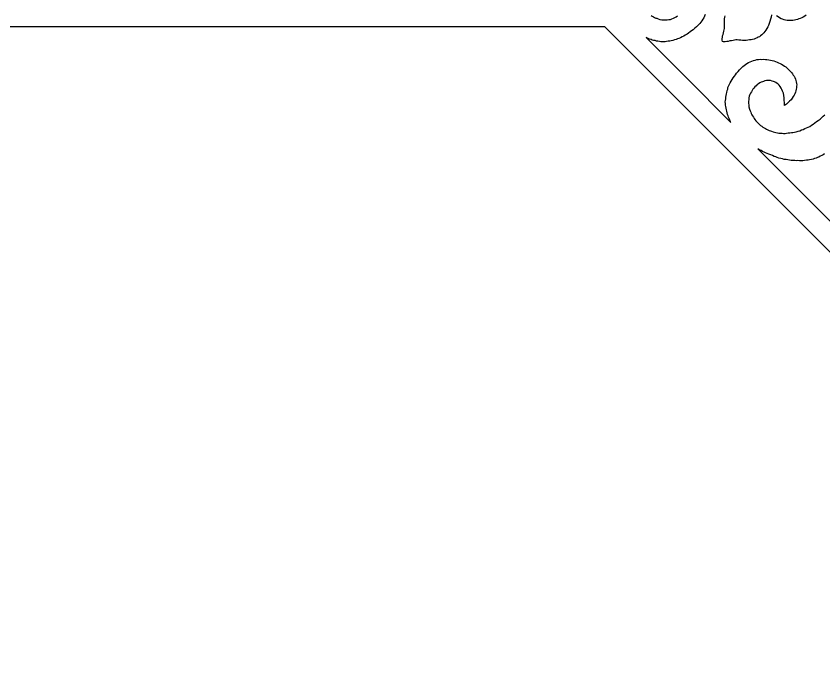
# Model space of a CAD drawing. Extents: x -535 to 535, y -535 to 535.
# Drawn here: x 0.5 to 187.3, y 182.4 to 332.5 of the extents above; entities that cross this region are included whole.
import ezdxf

# ---------------------------------------------------------------- set-up
doc = ezdxf.new("R2010")
doc.units = 0
doc.layers.add('LAYER_1', color=18, linetype='CONTINUOUS')
doc.layers.add('LAYER_2', color=150, linetype='CONTINUOUS')

msp = doc.modelspace()

# ---------------------------------------------------------------- linework, layer by layer
at = {"layer": 'LAYER_1'}
for points in [[(159.9, 332.85), (159.73, 332.49), (159.55, 332.13), (159.31, 331.77), (159.11, 331.44), (158.88, 331.14), (158.61, 330.81), (158.23, 330.43), (157.85, 330.05), (157.44, 329.71), (157.1, 329.37), (156.7, 329.09), (156.4, 328.85), (156, 328.58), (155.67, 328.3), (155.27, 328.09), (154.91, 327.85), (154.55, 327.68), (154.15, 327.47), (153.8, 327.3), (153.48, 327.23), (153.13, 327.06), (152.74, 326.99), (152.39, 326.89), (152.04, 326.78), (151.66, 326.71), (151.32, 326.68), (150.94, 326.6), (150.62, 326.54), (150.29, 326.57), (149.94, 326.54), (149.61, 326.57), (149.31, 326.64), (148.94, 326.71), (148.6, 326.74), (148.27, 326.85), (147.94, 326.88), (147.61, 326.98), (147.35, 327.09), (147.02, 327.2), (146.69, 327.3), (146.36, 327.47), (146.22, 327.54), (155.48, 318.28), (165.84, 307.92), (165.76, 308.07), (165.56, 308.42), (165.43, 308.78), (165.3, 309.14), (165.17, 309.42), (165.04, 309.77), (164.99, 310.13), (164.86, 310.49), (164.8, 310.85), (164.71, 311.24), (164.62, 311.56), (164.56, 311.92), (164.58, 312.28), (164.52, 312.64), (164.57, 312.97), (164.63, 313.37), (164.64, 313.73), (164.7, 314.13), (164.78, 314.5), (164.87, 314.86), (164.93, 315.26), (165.09, 315.63), (165.14, 315.96), (165.3, 316.33), (165.5, 316.73), (165.66, 317.1), (165.89, 317.47), (166.09, 317.88), (166.36, 318.22), (166.63, 318.63), (166.86, 318.93), (167.13, 319.34), (167.47, 319.68), (167.81, 320.09), (168.19, 320.47), (168.57, 320.85), (168.91, 321.11), (169.21, 321.34), (169.54, 321.54), (169.91, 321.77), (170.28, 321.93), (170.65, 322.09), (171.05, 322.22), (171.42, 322.31), (171.82, 322.44), (172.22, 322.49), (172.58, 322.51), (172.98, 322.49), (173.42, 322.51), (173.81, 322.49), (174.14, 322.47), (174.57, 322.41), (174.96, 322.32), (175.35, 322.23), (175.75, 322.14), (176.1, 322.01), (176.49, 321.85), (176.85, 321.72), (177.2, 321.52), (177.56, 321.39), (177.87, 321.15), (178.23, 320.95), (178.51, 320.74), (178.82, 320.5), (179.86, 319.47), (180.06, 319.19), (180.23, 318.87), (180.43, 318.59), (180.6, 318.27), (180.73, 317.92), (180.82, 317.59), (180.92, 317.27), (181.01, 316.95), (181.03, 316.63), (180.98, 316.3), (180.97, 315.94), (180.92, 315.61), (180.83, 315.24), (180.74, 314.88), (180.62, 314.55), (180.46, 314.25), (180.22, 313.88), (179.99, 313.51), (179.72, 313.17), (179.38, 312.83), (179.04, 312.49), (178.66, 312.11), (178.25, 311.84), (178.25, 312.46), (178.16, 313.07), (178.15, 313.61), (178.07, 314.15), (177.95, 314.65), (177.79, 315.11), (177.62, 315.5), (177.42, 315.85), (177.22, 316.21), (176.98, 316.52), (176.77, 316.73), (176.49, 316.93), (176.21, 317.14), (175.93, 317.27), (175.65, 317.4), (175.33, 317.49), (175, 317.59), (174.68, 317.61), (174.39, 317.6), (174.03, 317.58), (173.7, 317.53), (173.37, 317.41), (173.11, 317.29), (172.82, 317.2), (172.52, 317.05), (172.19, 316.85), (171.93, 316.66), (171.66, 316.39), (171.36, 316.16), (171.13, 315.86), (170.91, 315.64), (170.71, 315.3), (170.55, 315.01), (170.36, 314.67), (170.23, 314.34), (170.07, 313.97), (169.98, 313.61), (169.93, 313.21), (169.91, 312.77), (169.89, 312.34), (169.95, 311.91), (170, 311.48), (170.09, 311.01), (170.28, 310.59), (170.45, 310.27), (170.51, 309.98), (170.68, 309.66), (170.85, 309.42), (171.01, 309.1), (171.18, 308.85), (171.39, 308.57), (171.59, 308.29), (172.7, 307.19), (172.94, 307.02), (173.23, 306.81), (173.51, 306.68), (173.79, 306.48), (174.07, 306.34), (174.39, 306.18), (174.67, 306.05), (174.96, 305.99), (175.24, 305.85), (175.56, 305.76), (175.88, 305.67), (176.21, 305.57), (176.56, 305.51), (176.92, 305.46), (177.28, 305.4), (177.64, 305.42), (178, 305.36), (178.37, 305.38), (178.69, 305.43), (179.09, 305.48), (179.46, 305.5), (179.86, 305.55), (180.18, 305.6), (180.55, 305.69), (180.95, 305.75), (181.35, 305.87), (181.75, 306), (182.12, 306.16), (182.53, 306.28), (182.93, 306.48), (183.3, 306.64), (183.67, 306.81), (184.08, 307), (184.49, 307.28), (184.86, 307.51), (185.27, 307.78), (185.64, 308.09), (186.02, 308.39), (186.43, 308.66), (186.8, 308.97), (187.18, 309.35), (187.55, 309.65)], [(147.4, 332.64), (147.62, 332.49), (147.91, 332.35), (148.13, 332.21), (148.43, 332.07), (148.69, 332.02), (148.99, 331.88), (149.38, 331.72), (149.81, 331.66), (150.22, 331.63), (150.62, 331.61), (151.04, 331.65), (151.45, 331.69), (151.83, 331.76), (152.18, 331.86), (152.54, 332.04), (152.86, 332.17), (153.18, 332.37), (153.47, 332.54)], [(175.21, 332.81), (175.11, 332.23), (174.95, 331.79), (174.81, 331.24), (174.65, 330.8), (174.49, 330.36), (174.33, 329.99), (174.16, 329.62), (173.93, 329.25), (173.7, 328.95), (173.47, 328.65), (173.21, 328.39), (172.98, 328.16), (172.68, 327.93), (172.42, 327.74), (172.16, 327.62), (171.86, 327.46), (171.53, 327.34), (171.2, 327.21), (170.84, 327.13), (170.47, 327.04), (170.11, 327.02), (169.74, 326.93), (169.34, 326.88), (168.95, 326.9), (168.51, 326.88), (168.15, 326.93), (167.69, 326.95), (167.25, 327), (166.96, 326.99), (166.64, 326.94), (166.31, 326.89), (165.94, 326.8), (165.54, 326.75), (165.21, 326.62), (164.85, 326.61), (164.49, 326.59), (164.13, 326.58), (163.87, 326.67), (163.79, 326.91), (163.83, 327.25), (163.86, 327.6), (163.89, 327.94), (164.03, 328.26), (164.1, 328.64), (164.2, 328.99), (164.27, 329.31), (164.34, 329.62), (164.36, 329.89), (164.34, 330.3), (164.35, 330.74), (164.31, 331.08), (164.35, 331.49), (164.36, 331.87), (164.43, 332.25), (164.53, 332.6)], [(183.26, 332.7), (182.89, 332.47), (182.56, 332.27), (182.19, 332.11), (181.86, 331.99), (181.53, 331.86), (181.2, 331.74), (180.87, 331.62), (180.54, 331.57), (180.14, 331.51), (179.81, 331.46), (179.49, 331.49), (179.13, 331.47), (178.8, 331.49), (178.48, 331.59), (178.12, 331.64), (177.77, 331.77), (177.41, 331.9), (177.09, 332.14), (176.74, 332.34), (176.36, 332.58)], [(187.5, 300.61), (187.17, 300.41), (186.87, 300.26), (186.5, 300.1), (186.17, 299.9), (185.88, 299.82), (185.51, 299.65), (185.18, 299.53), (184.81, 299.44), (184.45, 299.35), (184.01, 299.26), (183.68, 299.21), (183.28, 299.16), (182.88, 299.1), (182.48, 299.05), (182.12, 299.03), (181.72, 299.05), (181.33, 299.07), (180.97, 299.06), (180.57, 299.07), (180.17, 299.09), (179.77, 299.11), (179.38, 299.2), (178.95, 299.26), (178.59, 299.31), (178.16, 299.36), (177.73, 299.49), (177.34, 299.58), (176.94, 299.67), (176.55, 299.76), (176.23, 299.93), (175.81, 300.06), (175.41, 300.22), (175.02, 300.38), (174.63, 300.55), (174.24, 300.71), (173.85, 300.87), (173.5, 301), (173.15, 301.2), (172.79, 301.4), (172.37, 301.6), (172.02, 301.8), (193.16, 280.66)]]:
    msp.add_lwpolyline(points, dxfattribs=at)
at = {"layer": 'LAYER_2'}
msp.add_lwpolyline([(-330, 136.69), (-330, -136.69), (-136.69, -330), (136.69, -330), (330, -136.69), (330, 136.69), (136.69, 330), (-136.69, 330)], close=True, dxfattribs=at)

doc.saveas('drawing.dxf')
